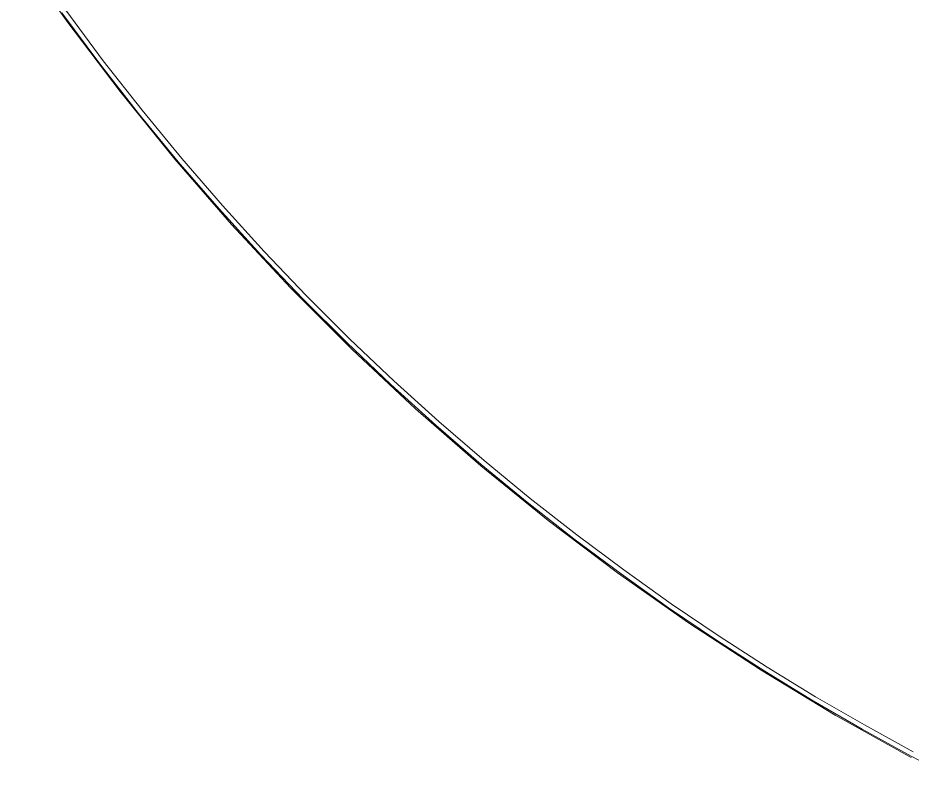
# Model space of a CAD drawing. Header units: inches. Extents: x 214 to 477, y -11 to 187.
# Drawn here: x 367.75 to 375.43, y -3.36 to 3.21 of the extents above; entities that cross this region are included whole.
import ezdxf

# ---------------------------------------------------------------- set-up
doc = ezdxf.new("R2010")
doc.units = ezdxf.units.IN
doc.layers.add('ZANO_R', color=7, linetype='Continuous', lineweight=0)

msp = doc.modelspace()

# ---------------------------------------------------------------- linework, layer by layer
at = {"layer": 'ZANO_R'}
for p, q in [((368.17457, 3.16883), (367.74582, 3.77912)), ((368.12497, 3.24995), (368.44886, 2.81355)), ((368.48019, 2.83942), (368.15689, 3.27503)), ((368.62412, 2.57368), (368.17457, 3.16883)), ((368.44886, 2.81355), (368.78208, 2.38733)), ((368.81281, 2.41397), (368.48019, 2.83942)), ((369.09392, 1.9944), (368.62412, 2.57368)), ((368.78208, 2.38733), (369.12419, 1.97156)), ((369.1543, 1.99896), (368.81281, 2.41397)), ((369.50419, 1.59462), (369.1543, 1.99896)), ((369.58343, 1.43167), (369.09392, 1.9944)), ((369.12419, 1.97156), (369.47472, 1.56649)), ((369.47472, 1.56649), (369.8332, 1.17233)), ((369.86202, 1.20118), (369.50419, 1.59462)), ((370.09206, 0.88615), (369.58343, 1.43167)), ((369.8332, 1.17233), (370.19917, 0.78927)), ((370.22732, 0.81882), (369.86202, 1.20118)), ((370.6192, 0.35851), (370.09206, 0.88615)), ((370.19917, 0.78927), (370.57215, 0.41749)), ((370.59962, 0.44771), (370.22732, 0.81882)), ((370.57215, 0.41749), (370.95165, 0.05712)), ((370.97844, 0.088), (370.59962, 0.44771)), ((371.16422, -0.15064), (370.6192, 0.35851)), ((371.36329, -0.2602), (370.97844, 0.088)), ((370.95165, 0.05712), (371.33721, -0.29171)), ((371.72649, -0.64069), (371.16422, -0.15064)), ((371.33721, -0.29171), (371.72835, -0.62892)), ((371.75372, -0.59679), (371.36329, -0.2602)), ((372.14924, -0.92171), (371.75372, -0.59679)), ((372.30532, -1.11106), (371.72649, -0.64069)), ((371.72835, -0.62892), (372.12459, -0.95443)), ((372.54938, -1.23491), (372.14924, -0.92171)), ((372.12459, -0.95443), (372.52546, -1.2682)), ((372.90003, -1.56118), (372.30532, -1.11106)), ((372.52546, -1.2682), (372.9305, -1.57021)), ((372.95369, -1.53637), (372.54938, -1.23491)), ((373.3617, -1.82608), (372.95369, -1.53637)), ((373.50991, -1.99051), (372.90003, -1.56118)), ((372.9305, -1.57021), (373.33926, -1.86045)), ((373.77297, -2.10407), (373.3617, -1.82608)), ((373.33926, -1.86045), (373.75127, -2.13894)), ((374.13424, -2.39856), (373.50991, -1.99051)), ((373.75127, -2.13894), (374.16611, -2.40572)), ((374.18704, -2.37037), (373.77297, -2.10407)), ((374.6035, -2.62504), (374.18704, -2.37037)), ((374.77227, -2.78483), (374.13424, -2.39856)), ((374.16611, -2.40572), (374.58332, -2.66086)), ((374.58332, -2.66086), (375.00251, -2.90442)), ((375.02192, -2.86815), (374.6035, -2.62504)), ((375.42324, -3.14886), (374.77227, -2.78483)), ((375.00251, -2.90442), (375.42324, -3.1365)), ((375.44189, -3.09981), (375.02192, -2.86815)), ((375.42324, -3.1365), (375.84903, -3.3592))]:
    msp.add_line(p, q, dxfattribs=at)

doc.saveas('drawing.dxf')
